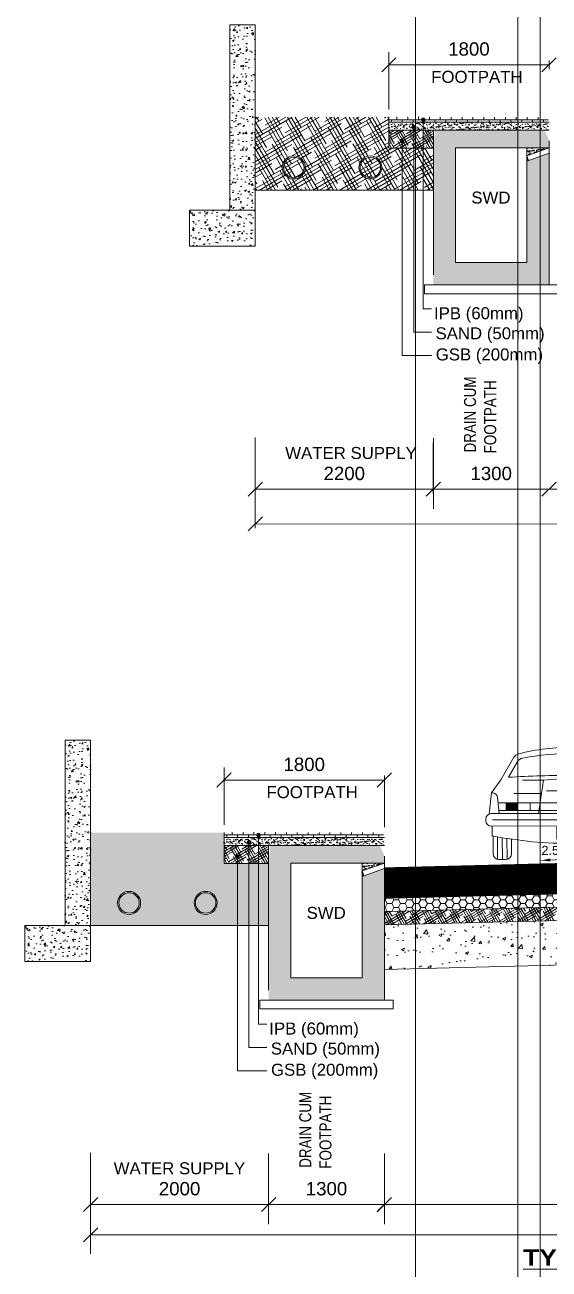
# Model space of a CAD drawing. Header units: inches. Extents: x 1863003 to 1881330, y 133141 to 515800.
# Drawn here: x 1864855 to 1870742, y 401043 to 415032 of the extents above; entities that cross this region are included whole.
import ezdxf

# ---------------------------------------------------------------- set-up
doc = ezdxf.new("R2010")
doc.units = ezdxf.units.IN
doc.header["$MEASUREMENT"] = 0
doc.layers.get('0').update_dxf_attribs({"color": 4, "linetype": 'ELEC_LINE', "lineweight": 13})
doc.layers.get('Defpoints').update_dxf_attribs({"lineweight": 13})
for name, color, linetype, lineweight in [('DIM', 7, 'Continuous', 13), ('DIMEN', 7, 'Continuous', 13), ('HATCH', 252, 'Continuous', 13)]:
    doc.layers.add(name, color=color, linetype=linetype, lineweight=lineweight)
doc.styles.add('AB', font='ariblk.ttf')
doc.styles.add('ARIAL', font='arial.ttf')
doc.styles.get("Standard").update_dxf_attribs({"font": 'romans.shx'})
doc.linetypes.add('ELEC_LINE', pattern='A,12.7,-5.08,["EL",Standard,S=2.54,R=0,X=-2.54,Y=-1.27],-5.08', length=22.86)
doc.dimstyles.get("Standard").update_dxf_attribs({"dimtxt": 180, "dimasz": 160, "dimexe": 50, "dimexo": 50, "dimgap": 100, "dimtad": 1, "dimdec": 0, "dimzin": 0, "dimdsep": 46, "dimtxsty": 'ARIAL', "dimcen": 0.09, "dimclrd": 256, "dimclre": 256, "dimclrt": 256, "dimadec": 0, "dimazin": 0, "dimtm": 1e-09, "dimtfac": 1, "dimtdec": 0, "dimtofl": 0, "dimtmove": 0, "dimatfit": 3, "dimfxl": 0, "dimtolj": 1, "dimtzin": 0, "dimlwd": 9, "dimlwe": -1, "dimarcsym": 0})

# ---------------------------------------------------------------- blocks, each defined once
blk = doc.blocks.new('_Oblique')
at = {"color": 0, "linetype": 'ByBlock', "lineweight": -2}
blk.add_line((-0.5, -0.5), (0.5, 0.5), dxfattribs=at)
blk = doc.blocks.new('*D63')
at = {"layer": 'Defpoints', "color": 0, "ltscale": 0.02}
for p in [(1870742, 409812), (1870742, 409812), (1875742, 409812)]:
    blk.add_point(p, dxfattribs=at)
at = {"layer": 'DIMEN', "lineweight": 9, "ltscale": 0.02}
blk.add_line((1875742, 409812), (1870742, 409812), dxfattribs=at)
at = {"layer": 'DIMEN', "lineweight": 9, "ltscale": 0.02, "xscale": 160, "yscale": 160, "zscale": 160, "rotation": 180}
blk.add_blockref('_Oblique', (1870742, 409812), dxfattribs=at)
at = {"layer": 'DIMEN', "lineweight": 9, "ltscale": 0.02, "xscale": 160, "yscale": 160, "zscale": 160}
blk.add_blockref('_Oblique', (1875742, 409812), dxfattribs=at)
at = {"layer": 'DIMEN', "ltscale": 0.02, "insert": (1873242, 409988), "char_height": 150, "attachment_point": 5, "style": 'ARIAL'}
blk.add_mtext('\\A1;5500', dxfattribs=at)
blk = doc.blocks.new('*D64')
at = {"layer": 'Defpoints', "color": 0, "ltscale": 0.02}
for p in [(1869442, 409812), (1870742, 409812), (1870742, 409812)]:
    blk.add_point(p, dxfattribs=at)
at = {"layer": 'DIMEN', "lineweight": 9, "ltscale": 0.02}
blk.add_line((1869442, 409812), (1870742, 409812), dxfattribs=at)
at = {"layer": 'DIMEN', "lineweight": 9, "ltscale": 0.02, "xscale": 160, "yscale": 160, "zscale": 160, "rotation": 180}
blk.add_blockref('_Oblique', (1869442, 409812), dxfattribs=at)
at = {"layer": 'DIMEN', "lineweight": 9, "ltscale": 0.02, "xscale": 160, "yscale": 160, "zscale": 160}
blk.add_blockref('_Oblique', (1870742, 409812), dxfattribs=at)
at = {"layer": 'DIMEN', "ltscale": 0.02, "insert": (1870092, 409988), "char_height": 150, "attachment_point": 5, "style": 'ARIAL'}
blk.add_mtext('\\A1;1300', dxfattribs=at)
blk = doc.blocks.new('*D65')
at = {"layer": 'Defpoints', "color": 0, "ltscale": 0.02}
for p in [(1867442, 410384), (1869442, 410384), (1869442, 409812)]:
    blk.add_point(p, dxfattribs=at)
at = {"layer": 'DIMEN', "ltscale": 0.02}
for p, q in [((1867442, 410334), (1867442, 409762)), ((1869442, 410334), (1869442, 409762))]:
    blk.add_line(p, q, dxfattribs=at)
at = {"layer": 'DIMEN', "lineweight": 9, "ltscale": 0.02}
blk.add_line((1867442, 409812), (1869442, 409812), dxfattribs=at)
at = {"layer": 'DIMEN', "lineweight": 9, "ltscale": 0.02, "xscale": 160, "yscale": 160, "zscale": 160, "rotation": 180}
blk.add_blockref('_Oblique', (1867442, 409812), dxfattribs=at)
at = {"layer": 'DIMEN', "lineweight": 9, "ltscale": 0.02, "xscale": 160, "yscale": 160, "zscale": 160}
blk.add_blockref('_Oblique', (1869442, 409812), dxfattribs=at)
at = {"layer": 'DIMEN', "ltscale": 0.02, "insert": (1868442, 409988), "char_height": 150, "attachment_point": 5, "style": 'ARIAL'}
blk.add_mtext('\\A1;2200', dxfattribs=at)
blk = doc.blocks.new('*D66')
at = {"layer": 'Defpoints', "color": 0, "ltscale": 0.02}
for p in [(1867442, 409647), (1878742, 409639), (1878742, 409415)]:
    blk.add_point(p, dxfattribs=at)
at = {"layer": 'DIMEN', "ltscale": 0.02}
for p, q in [((1867442, 409597), (1867442, 409372)), ((1878742, 409589), (1878742, 409365))]:
    blk.add_line(p, q, dxfattribs=at)
at = {"layer": 'DIMEN', "lineweight": 9, "ltscale": 0.02}
blk.add_line((1867442, 409422), (1878742, 409415), dxfattribs=at)
at = {"layer": 'DIMEN', "lineweight": 9, "ltscale": 0.02, "xscale": 160, "yscale": 160, "zscale": 160}
for p, rotation in [((1867442, 409422), 179.9617032386878), ((1878742, 409415), 359.9617032386878)]:
    blk.add_blockref('_Oblique', p, dxfattribs=dict(at, rotation=rotation))
at = {"layer": 'DIMEN', "ltscale": 0.02, "insert": (1873092, 409596), "char_height": 150, "attachment_point": 5, "rotation": 359.9617, "style": 'ARIAL'}
blk.add_mtext('\\A1;12000 ROW', dxfattribs=at)
blk = doc.blocks.new('ca')
at = {"color": 8}
for p, q in [((-28.87, 25.62), (-23.64, 34.63)), ((-25.85, 26.63), (-22.36, 32.7)), ((25.85, 26.63), (22.36, 32.7)), ((28.87, 25.62), (23.64, 34.63)), ((-32.64, 20.39), (-28.87, 25.62)), ((-11.87, 25.46), (-20.19, 25.46)), ((-11.87, 25.46), (-13.81, 12.06)), ((0, 26.33), (-11.87, 25.46)), ((0, 26.33), (11.87, 25.46)), ((0, 21.14), (0, 26.33)), ((11.87, 25.46), (13.81, 12.06)), ((11.87, 25.46), (20.19, 25.46)), ((32.64, 20.39), (28.87, 25.62)), ((-33.58, 11.92), (-32.64, 20.39)), ((-32.64, 20.39), (-32.28, 20.39)), ((-12.64, 20.11), (-23.75, 20.11)), ((0, 21.14), (-10.62, 21.14)), ((0, 21.14), (10.62, 21.14)), ((12.64, 20.11), (23.75, 20.11)), ((32.64, 20.39), (32.28, 20.39)), ((33.58, 11.92), (32.64, 20.39)), ((-30.3, 18.62), (-29.57, 12.06)), ((-30.05, 16.33), (0, 16.33)), ((-26.76, 13.26), (-26.76, 16.33)), ((-22.56, 13.26), (-22.56, 16.33)), ((-17.19, 13.26), (-17.19, 16.33)), ((0, 19.41), (0, 12.06)), ((30.05, 16.33), (0, 16.33)), ((17.19, 13.26), (17.19, 16.33)), ((22.56, 13.26), (22.56, 16.33)), ((26.76, 13.26), (26.76, 16.33)), ((30.3, 18.62), (29.57, 12.06)), ((-32.79, 12.06), (0, 12.06)), ((-29.71, 13.26), (0, 13.26)), ((29.71, 13.26), (0, 13.26)), ((32.79, 12.06), (0, 12.06)), ((-34.95, 9.21), (-34.95, 9.91)), ((-32.79, 7.05), (0, 7.05)), ((-32.41, 7.05), (-32.41, 3.13)), ((-32.26, 9.56), (0, 9.56)), ((-6.6, 1.76), (-6.6, 6.69)), ((-6.6, 6.69), (0, 6.69)), ((32.26, 9.56), (0, 9.56)), ((32.79, 7.05), (0, 7.05)), ((6.6, 6.69), (0, 6.69)), ((6.6, 1.76), (6.6, 6.69)), ((32.41, 7.05), (32.41, 3.13)), ((34.95, 9.21), (34.95, 9.91)), ((-32.09, -3.91), (-32.09, 3.06)), ((-30.28, -6.26), (-30.28, 2.73)), ((-28.4, -6.35), (-28.4, 2.4)), ((-26.52, -6.26), (-26.52, 2.09)), ((-24.71, 1.81), (-24.71, -3.91)), ((0, 1.76), (-6.6, 1.76)), ((0, 1.76), (6.6, 1.76)), ((24.71, 1.81), (24.71, -3.91)), ((26.52, -6.26), (26.52, 2.09)), ((28.4, -6.35), (28.4, 2.4)), ((30.28, -6.26), (30.28, 2.73)), ((32.09, -3.91), (32.09, 3.06)), ((-27.15, -6.35), (-29.66, -6.35)), ((27.15, -6.35), (29.66, -6.35))]:
    blk.add_line(p, q, dxfattribs=at)
for centre, radius, start, end in [((-21.11, 33.15), 2.93, 104.0557, 149.858), ((0, -51.16), 89.85, 90, 104.0557), ((0, -77.34), 113.45, 90, 100.1965), ((0, -51.16), 89.85, 75.9443, 90), ((0, -77.34), 113.45, 79.8035, 90), ((21.11, 33.15), 2.93, 30.142, 75.9443), ((-19.5, 31.06), 3.3, 100.1965, 150.1888), ((19.5, 31.06), 3.3, 29.8112, 79.8035), ((0, -444.78), 472.11, 90, 93.1382), ((0, -444.78), 472.11, 86.8618, 90), ((-32.28, 18.4), 1.99, 6.3627, 90), ((32.28, 18.4), 1.99, 90, 173.6373), ((-32.79, 9.91), 2.16, 90, 180), ((32.79, 9.91), 2.16, 0, 90), ((-32.79, 9.21), 2.16, 180, 270), ((32.79, 9.21), 2.16, 270, 0), ((0, 169.59), 169.59, 258.9833, 270), ((0, 169.59), 169.59, 270, 281.0167), ((-29.66, -3.91), 2.44, 180, 270), ((-27.15, -3.91), 2.44, 270, 0), ((27.15, -3.91), 2.44, 180, 270), ((29.66, -3.91), 2.44, 270, 0)]:
    blk.add_arc(centre, radius, start, end, dxfattribs=at)
for points in [[(-22.56, 13.26), (-22.56, 16.33), (-26.76, 13.26), (-26.76, 16.33)], [(22.56, 13.26), (22.56, 16.33), (26.76, 13.26), (26.76, 16.33)]]:
    blk.add_solid(points, dxfattribs=at)
blk = doc.blocks.new('*D70')
at = {"layer": 'Defpoints', "color": 0, "ltscale": 0.02}
for p in [(1868892, 401768), (1868892, 401768), (1875892, 401768)]:
    blk.add_point(p, dxfattribs=at)
at = {"layer": 'DIMEN', "lineweight": 9, "ltscale": 0.02}
blk.add_line((1875892, 401768), (1868892, 401768), dxfattribs=at)
at = {"layer": 'DIMEN', "lineweight": 9, "ltscale": 0.02, "xscale": 160, "yscale": 160, "zscale": 160, "rotation": 180}
blk.add_blockref('_Oblique', (1868892, 401768), dxfattribs=at)
at = {"layer": 'DIMEN', "lineweight": 9, "ltscale": 0.02, "xscale": 160, "yscale": 160, "zscale": 160}
blk.add_blockref('_Oblique', (1875892, 401768), dxfattribs=at)
at = {"layer": 'DIMEN', "ltscale": 0.02, "insert": (1872392, 401944), "char_height": 150, "attachment_point": 5, "style": 'ARIAL'}
blk.add_mtext('\\A1;7000', dxfattribs=at)
blk = doc.blocks.new('*D71')
at = {"layer": 'Defpoints', "color": 0, "ltscale": 0.02}
for p in [(1865592, 401769), (1879592, 401768), (1879592, 401427)]:
    blk.add_point(p, dxfattribs=at)
at = {"layer": 'DIMEN', "ltscale": 0.02}
for p, q in [((1865592, 401719), (1865592, 401378)), ((1879592, 401718), (1879592, 401377))]:
    blk.add_line(p, q, dxfattribs=at)
at = {"layer": 'DIMEN', "lineweight": 9, "ltscale": 0.02}
blk.add_line((1865592, 401428), (1879592, 401427), dxfattribs=at)
at = {"layer": 'DIMEN', "lineweight": 9, "ltscale": 0.02, "xscale": 160, "yscale": 160, "zscale": 160}
for p, rotation in [((1865592, 401428), 179.9944418493979), ((1879592, 401427), 359.9944418493979)]:
    blk.add_blockref('_Oblique', p, dxfattribs=dict(at, rotation=rotation))
at = {"layer": 'DIMEN', "ltscale": 0.02, "insert": (1872392, 401605), "char_height": 150, "attachment_point": 5, "rotation": 359.9944, "style": 'ARIAL'}
blk.add_mtext('\\A1;14000 ROW', dxfattribs=at)
blk = doc.blocks.new('*D77')
at = {"layer": 'Defpoints', "color": 0, "ltscale": 0.02}
for p in [(1867592, 401769), (1868892, 401769), (1868892, 401769)]:
    blk.add_point(p, dxfattribs=at)
at = {"layer": 'DIMEN', "lineweight": 9, "ltscale": 0.02}
blk.add_line((1867592, 401769), (1868892, 401769), dxfattribs=at)
at = {"layer": 'DIMEN', "lineweight": 9, "ltscale": 0.02, "xscale": 160, "yscale": 160, "zscale": 160, "rotation": 180}
blk.add_blockref('_Oblique', (1867592, 401769), dxfattribs=at)
at = {"layer": 'DIMEN', "lineweight": 9, "ltscale": 0.02, "xscale": 160, "yscale": 160, "zscale": 160}
blk.add_blockref('_Oblique', (1868892, 401769), dxfattribs=at)
at = {"layer": 'DIMEN', "ltscale": 0.02, "insert": (1868242, 401946), "char_height": 150, "attachment_point": 5, "style": 'ARIAL'}
blk.add_mtext('\\A1;1300', dxfattribs=at)
blk = doc.blocks.new('*D78')
at = {"layer": 'Defpoints', "color": 0, "ltscale": 0.02}
for p in [(1865592, 402341), (1867592, 402341), (1867592, 401769)]:
    blk.add_point(p, dxfattribs=at)
at = {"layer": 'DIMEN', "ltscale": 0.02}
for p, q in [((1865592, 402291), (1865592, 401719)), ((1867592, 402291), (1867592, 401719))]:
    blk.add_line(p, q, dxfattribs=at)
at = {"layer": 'DIMEN', "lineweight": 9, "ltscale": 0.02}
blk.add_line((1865592, 401769), (1867592, 401769), dxfattribs=at)
at = {"layer": 'DIMEN', "lineweight": 9, "ltscale": 0.02, "xscale": 160, "yscale": 160, "zscale": 160, "rotation": 180}
blk.add_blockref('_Oblique', (1865592, 401769), dxfattribs=at)
at = {"layer": 'DIMEN', "lineweight": 9, "ltscale": 0.02, "xscale": 160, "yscale": 160, "zscale": 160}
blk.add_blockref('_Oblique', (1867592, 401769), dxfattribs=at)
at = {"layer": 'DIMEN', "ltscale": 0.02, "insert": (1866592, 401946), "char_height": 150, "attachment_point": 5, "style": 'ARIAL'}
blk.add_mtext('\\A1;2000', dxfattribs=at)
blk = doc.blocks.new('*D341')
at = {"layer": 'Defpoints', "color": 0, "ltscale": 0.02}
for p in [(1870742, 414583), (1868942, 414483), (1870742, 414483)]:
    blk.add_point(p, dxfattribs=at)
at = {"layer": 'DIMEN', "ltscale": 0.02}
for p, q in [((1868942, 414533), (1868942, 414633)), ((1870742, 414533), (1870742, 414633))]:
    blk.add_line(p, q, dxfattribs=at)
at = {"layer": 'DIMEN', "lineweight": 9, "ltscale": 0.02}
blk.add_line((1868942, 414583), (1870742, 414583), dxfattribs=at)
at = {"layer": 'DIMEN', "lineweight": 9, "ltscale": 0.02, "xscale": 160, "yscale": 160, "zscale": 160, "rotation": 180}
blk.add_blockref('_Oblique', (1868942, 414583), dxfattribs=at)
at = {"layer": 'DIMEN', "lineweight": 9, "ltscale": 0.02, "xscale": 160, "yscale": 160, "zscale": 160}
blk.add_blockref('_Oblique', (1870742, 414583), dxfattribs=at)
at = {"layer": 'DIMEN', "ltscale": 0.02, "insert": (1869842, 414760), "char_height": 150, "attachment_point": 5, "style": 'ARIAL'}
blk.add_mtext('\\A1;1800', dxfattribs=at)
blk = doc.blocks.new('*D342')
at = {"layer": 'Defpoints', "color": 0, "ltscale": 0.02}
for p in [(1868892, 406541), (1867092, 406440), (1868892, 406440)]:
    blk.add_point(p, dxfattribs=at)
at = {"layer": 'DIMEN', "ltscale": 0.02}
for p, q in [((1867092, 406490), (1867092, 406591)), ((1868892, 406490), (1868892, 406591))]:
    blk.add_line(p, q, dxfattribs=at)
at = {"layer": 'DIMEN', "lineweight": 9, "ltscale": 0.02}
blk.add_line((1867092, 406541), (1868892, 406541), dxfattribs=at)
at = {"layer": 'DIMEN', "lineweight": 9, "ltscale": 0.02, "xscale": 160, "yscale": 160, "zscale": 160, "rotation": 180}
blk.add_blockref('_Oblique', (1867092, 406541), dxfattribs=at)
at = {"layer": 'DIMEN', "lineweight": 9, "ltscale": 0.02, "xscale": 160, "yscale": 160, "zscale": 160}
blk.add_blockref('_Oblique', (1868892, 406541), dxfattribs=at)
at = {"layer": 'DIMEN', "ltscale": 0.02, "insert": (1867992, 406717), "char_height": 150, "attachment_point": 5, "style": 'ARIAL'}
blk.add_mtext('\\A1;1800', dxfattribs=at)

msp = doc.modelspace()

# ---------------------------------------------------------------- hatches: boundary and pattern name
at = {"layer": 'DIM', "linetype": 'Continuous'}
h = msp.add_hatch(dxfattribs=at)
h.set_pattern_fill('AR-CONC')
h.set_pattern_definition([(50, (4250, -98582.07), (182.184669, -15.939086), [19.05, -209.55]), (355, (4250, -98582.07), (-35.243421, 191.056845), [15.24, -167.640584]), (100.451445, (4265.18, -98583.4), (146.941247, 175.117752), [16.190009, -178.090245]), (46.1842, (4250, -98531.27), (271.07904, -42.042328), [28.575, -314.325]), (96.635558, (4272.6, -98534.78), (237.404134, 247.426125), [24.285023, -267.13561]), (351.184151, (4250, -98531.27), (237.404134, 247.426125), [22.859967, -251.45973]), (21, (4275.4, -98543.97), (151.614391, -102.265198), [19.05, -209.55]), (326, (4275.4, -98543.97), (61.802028, 184.187966), [15.24, -167.64]), (71.451445, (4288.03, -98552.5), (213.41642, 81.922769), [16.190009, -178.089938]), (37.5, (4250, -98582.075), (3.0886033, 84.5550389), [0, -165.608, 0, -170.18, 0, -168.275]), (7.5, (4250, -98582.075), (66.8196625, 100.180575), [0, -97.028, 0, -161.798, 0, -64.135]), (327.5, (4193.36, -98582.075), (135.5905952, -5.728744), [0, -63.5, 0, -198.12, 0, -262.89]), (317.5, (4167.96, -98582.07), (148.1291814, 25.426491), [0, -82.55, 0, -131.572, 0, -186.69])])
h.paths.add_polyline_path([(1867442.3, 412948.1), (1866704.8, 412948.1), (1866704.8, 412545.7), (1867442.3, 412545.7)])
h.paths.add_polyline_path([(1867442.3, 415032.1), (1867157.8, 415032.1), (1867157.8, 412948.1), (1867442.3, 412948.1)])
at = {"layer": 'DIM', "linetype": 'Continuous', "ltscale": 0.02}
h = msp.add_hatch(dxfattribs=at)
h.set_pattern_fill('HOUND', color=31, scale=600, angle=30, style=0)
h.paths.add_polyline_path([(1868942.3, 413994.1), (1867442.3, 413994.1), (1867442.3, 413174.8), (1869442.3, 413174.8), (1869442.3, 413645.8), (1868942.3, 413645.8)])
h.paths.add_polyline_path([(1868003.9, 413429.2, -1), (1867745.5, 413429.2, -1)], flags=16)
h.paths.add_polyline_path([(1867989.9, 413429.2, -1), (1867759.5, 413429.2, -1)], flags=0)
h.paths.add_polyline_path([(1868864.2, 413429.2, -1), (1868605.7, 413429.2, -1)], flags=16)
h.paths.add_polyline_path([(1868850.2, 413429.2, -1), (1868619.7, 413429.2, -1)], flags=0)
h.paths.add_polyline_path([(1878742.3, 413990.1), (1877542.3, 413991.7), (1877542.3, 413645.8), (1877042.3, 413645.8), (1877042.3, 413192.7), (1878742.3, 413192.7)])
h.paths.add_polyline_path([(1877666.1, 413447.1, -1), (1877924.5, 413447.1, -1)], flags=16)
h.paths.add_polyline_path([(1877680.1, 413447.1, -1), (1877910.5, 413447.1, -1)], flags=0)
h.paths.add_polyline_path([(1878118.4, 413447.1, -1), (1878376.8, 413447.1, -1)], flags=16)
h.paths.add_polyline_path([(1878132.4, 413447.1, -1), (1878362.8, 413447.1, -1)], flags=0)
h.paths.add_polyline_path([(1878461.9, 413447.1, -1), (1878720.3, 413447.1, -1)], flags=16)
h.paths.add_polyline_path([(1878475.9, 413447.1, -1), (1878706.3, 413447.1, -1)], flags=0)
at = {"layer": 'DIM', "linetype": 'Continuous'}
h = msp.add_hatch(dxfattribs=at)
h.set_pattern_fill('AR-BRSTD', scale=0.6)
h.set_pattern_definition([(0, (1950, -98324.464), (0, 40.64508), []), (90, (1950, -98324.464), (-60.96, 40.64508), [40.64508, -40.64508])])
h.paths.add_polyline_path([(1868942.3, 413997.2), (1868942.3, 413937.2), (1870742.3, 413937.2), (1870722.3, 413994.1)])
h = msp.add_hatch(dxfattribs=at)
h.set_pattern_fill('AR-SAND')
h.set_pattern_definition([(37.5, (1950, -98324.464), (-1.6000313, 48.9413237), [0, -38.608, 0, -43.18, 0, -41.275]), (7.5, (1950, -98324.464), (44.9523283, 71.68251), [0, -20.828, 0, -34.798, 0, -13.335]), (327.5, (1918.76, -98324.464), (79.099237, 0.1437185), [0, -12.7, 0, -45.72, 0, -59.69]), (317.5, (1918.76, -98324.464), (76.3556452, 22.2929323), [0, -6.35, 0, -29.972, 0, -34.29])])
h.paths.add_polyline_path([(1868942.3, 413937.2), (1868942.3, 413847.2), (1870742.3, 413847.2), (1870742.3, 413937.2)])
at = {"layer": 'DIM', "linetype": 'Continuous', "ltscale": 0.02}
h = msp.add_hatch(dxfattribs=at)
h.set_pattern_fill('HOUND', color=130, scale=400, angle=30, style=0)
h.set_pattern_definition([(30, (1950, -98324.464), (74.10254038, 71.6506351), [400, -200]), (120, (1950, -98324.464), (28.3493649, -99.10254038), [400, -200])])
h.paths.add_polyline_path([(1868942.3, 413847.2), (1868942.3, 413647.2), (1869442.3, 413647.2), (1869442.3, 413847.2)])
at = {"layer": 'DIM', "linetype": 'Continuous'}
h = msp.add_hatch(dxfattribs=at)
h.set_pattern_fill('AR-CONC', scale=10)
h.set_pattern_definition([(50, (0, -22416.34), (71.7260183, -6.2752135), [7.5, -82.5]), (355, (0, -22416.34), (-13.8751334, 75.2192134), [6, -66]), (100.4514445, (5.98, -22416.864), (57.8508847, 68.943999), [6.3740192, -70.1142112]), (46.1842, (0, -22396.34), (106.724133, -16.551928), [11.25, -123.75]), (96.6356355, (8.89, -22397.72), (93.4661946, 97.41186), [9.561034, -105.171376]), (351.184164, (0, -22396.34), (93.4661945, 97.41186), [9, -99]), (21, (10, -22401.34), (59.6907052, -40.261889), [7.5, -82.5]), (326, (10, -22401.34), (24.3315332, 72.5150045), [6, -66]), (71.4514447, (14.974, -22404.696), (84.0222377, 32.2531153), [6.374019, -70.1142112]), (37.5, (0, -22416.34), (1.21598553, 33.2893854), [0, -65.2, 0, -67, 0, -66.25]), (7.5, (0, -22416.34), (26.30695374, 39.4411712), [0, -38.2, 0, -63.7, 0, -25.25]), (327.5, (-22.3, -22416.34), (53.3822436, -2.25548717), [0, -25, 0, -78, 0, -103.5]), (317.5, (-32.3, -22416.34), (58.3186169, 10.0104982), [0, -32.5, 0, -51.8, 0, -73.5])])
edge = h.paths.add_edge_path()
edge.add_arc((1869275, 413803), 182.8, 336.30019, 373.97988)
edge.add_line((1869452.3, 413847.2), (1870692.3, 413847.2))
edge.add_arc((1864762.5, 411256.8), 6470.9, 22.46612, 23.5977, ccw=False)
edge.add_line((1870742.3, 413729.6), (1870742.3, 413649.6))
edge.add_line((1870742.3, 413649.6), (1869692.3, 413649.6))
edge.add_line((1869692.3, 413649.6), (1869692.3, 412360))
edge.add_line((1869692.3, 412360), (1870492.3, 412360))
edge.add_line((1870492.3, 412360), (1870492.3, 413501.3))
edge.add_line((1870492.3, 413501.3), (1870742.3, 413589.6))
edge.add_line((1870742.3, 413589.6), (1870742.3, 412110))
edge.add_line((1870742.3, 412110), (1869442.3, 412110))
edge.add_line((1869442.3, 412110), (1869442.3, 413729.6))
h = msp.add_hatch(dxfattribs=at)
h.set_pattern_fill('AR-CONC', scale=10)
h.set_pattern_definition([(50, (-150, -85086.07), (71.7260183, -6.2752135), [7.5, -82.5]), (355, (-150, -85086.07), (-13.8751334, 75.2192134), [6, -66]), (100.4514445, (-144.02, -85086.59), (57.8508847, 68.943999), [6.3740192, -70.1142112]), (46.1842, (-150, -85066.07), (106.724133, -16.551928), [11.25, -123.75]), (96.6356355, (-141.11, -85067.45), (93.4661946, 97.41186), [9.561034, -105.171376]), (351.184164, (-150, -85066.07), (93.4661945, 97.41186), [9, -99]), (21, (-140, -85071.07), (59.6907052, -40.261889), [7.5, -82.5]), (326, (-140, -85071.07), (24.3315332, 72.5150045), [6, -66]), (71.4514447, (-135.026, -85074.42), (84.0222377, 32.2531153), [6.374019, -70.1142112]), (37.5, (-150, -85086.068), (1.21598553, 33.2893854), [0, -65.2, 0, -67, 0, -66.25]), (7.5, (-150, -85086.068), (26.30695374, 39.4411712), [0, -38.2, 0, -63.7, 0, -25.25]), (327.5, (-172.3, -85086.068), (53.3822436, -2.25548717), [0, -25, 0, -78, 0, -103.5]), (317.5, (-182.3, -85086.07), (58.3186169, 10.0104982), [0, -32.5, 0, -51.8, 0, -73.5])])
h.paths.add_polyline_path([(1870742.3, 413649.6), (1870492.3, 413561.4), (1870492.3, 413649.6)])
h = msp.add_hatch(dxfattribs=at)
h.set_pattern_fill('AR-CONC')
h.set_pattern_definition([(50, (2400, -106624.47), (182.184669, -15.939086), [19.05, -209.55]), (355, (2400, -106624.47), (-35.243421, 191.056845), [15.24, -167.640584]), (100.451445, (2415.18, -106625.8), (146.941247, 175.117752), [16.190009, -178.090245]), (46.1842, (2400, -106573.67), (271.07904, -42.042328), [28.575, -314.325]), (96.635558, (2422.6, -106577.17), (237.404134, 247.426125), [24.285023, -267.13561]), (351.184151, (2400, -106573.67), (237.404134, 247.426125), [22.859967, -251.45973]), (21, (2425.4, -106586.37), (151.614391, -102.265198), [19.05, -209.55]), (326, (2425.4, -106586.37), (61.802028, 184.187966), [15.24, -167.64]), (71.451445, (2438.03, -106594.89), (213.41642, 81.922769), [16.190009, -178.089938]), (37.5, (2400, -106624.47), (3.0886033, 84.5550389), [0, -165.608, 0, -170.18, 0, -168.275]), (7.5, (2400, -106624.47), (66.8196625, 100.180575), [0, -97.028, 0, -161.798, 0, -64.135]), (327.5, (2343.36, -106624.47), (135.5905952, -5.728744), [0, -63.5, 0, -198.12, 0, -262.89]), (317.5, (2317.96, -106624.47), (148.1291814, 25.426491), [0, -82.55, 0, -131.572, 0, -186.69])])
h.paths.add_polyline_path([(1865592.3, 404905.7), (1864854.8, 404905.7), (1864854.8, 404503.3), (1865592.3, 404503.3)])
h.paths.add_polyline_path([(1865592.3, 406989.7), (1865307.8, 406989.7), (1865307.8, 404905.7), (1865592.3, 404905.7)])
at = {"layer": 'DIM', "linetype": 'Continuous', "ltscale": 0.02}
h = msp.add_hatch(dxfattribs=at)
h.set_pattern_fill('HOUND', color=31, scale=600, angle=30, style=0)
h.set_pattern_definition([(30, (0, 1081.51), (111.1538106, 107.47595264), [600, -300]), (120, (0, 1081.51), (42.52404736, -148.6538106), [600, -300])])
h.paths.add_polyline_path([(1867592.3, 405603.4), (1867092.3, 405603.4), (1867092.3, 405951.7), (1865592.3, 405951.7), (1865592.3, 404905.7), (1867592.3, 404905.7)])
h.paths.add_polyline_path([(1866153.9, 405160.1, -1), (1865895.5, 405160.1, -1)], flags=16)
h.paths.add_polyline_path([(1866139.9, 405160.1, -1), (1865909.5, 405160.1, -1)], flags=0)
h.paths.add_polyline_path([(1867014.2, 405160.1, -1), (1866755.7, 405160.1, -1)], flags=16)
h.paths.add_polyline_path([(1867000.2, 405160.1, -1), (1866769.7, 405160.1, -1)], flags=0)
h.paths.add_polyline_path([(1879592.3, 405947.7), (1875912.3, 405951.7, 0.4142136), (1875892.3, 405931.7), (1875892.3, 405894.8), (1877692.3, 405894.8), (1877692.3, 405603.4), (1877192.3, 405603.4), (1877192.3, 404911.9), (1879592.3, 404911.9)])
h.paths.add_polyline_path([(1878731.2, 405166.3, -1), (1878472.7, 405166.3, -1)], flags=16)
h.paths.add_polyline_path([(1878717.2, 405166.3, -1), (1878486.7, 405166.3, -1)], flags=0)
h.paths.add_polyline_path([(1879070, 405166.3, -1), (1878811.6, 405166.3, -1)], flags=16)
h.paths.add_polyline_path([(1879056, 405166.3, -1), (1878825.6, 405166.3, -1)], flags=0)
h.paths.add_polyline_path([(1878223.7, 405166.3, -1), (1877965.2, 405166.3, -1)], flags=16)
h.paths.add_polyline_path([(1878209.7, 405166.3, -1), (1877979.2, 405166.3, -1)], flags=0)
h.paths.add_polyline_path([(1879458.7, 405166.3, -1), (1879200.2, 405166.3, -1)], flags=16)
h.paths.add_polyline_path([(1879444.7, 405166.3, -1), (1879214.2, 405166.3, -1)], flags=0)
at = {"layer": 'DIM', "linetype": 'Continuous'}
h = msp.add_hatch(dxfattribs=at)
h.set_pattern_fill('AR-BRSTD', scale=0.6)
h.set_pattern_definition([(0, (100, -106366.86), (0, 40.64508), []), (90, (100, -106366.86), (-60.96, 40.64508), [40.64508, -40.64508])])
h.paths.add_polyline_path([(1867092.3, 405954.8), (1867092.3, 405894.8), (1868892.3, 405894.8), (1868872.3, 405951.7)])
h = msp.add_hatch(dxfattribs=at)
h.set_pattern_fill('AR-SAND')
h.set_pattern_definition([(37.5, (100, -106366.86), (-1.6000313, 48.9413237), [0, -38.608, 0, -43.18, 0, -41.275]), (7.5, (100, -106366.86), (44.9523283, 71.68251), [0, -20.828, 0, -34.798, 0, -13.335]), (327.5, (68.76, -106366.86), (79.099237, 0.1437185), [0, -12.7, 0, -45.72, 0, -59.69]), (317.5, (68.76, -106366.86), (76.3556452, 22.2929323), [0, -6.35, 0, -29.972, 0, -34.29])])
h.paths.add_polyline_path([(1867092.3, 405894.8), (1867092.3, 405804.8), (1868892.3, 405804.8), (1868892.3, 405894.8)])
at = {"layer": 'DIM', "linetype": 'Continuous', "ltscale": 0.02}
h = msp.add_hatch(dxfattribs=at)
h.set_pattern_fill('HOUND', color=130, scale=400, angle=30, style=0)
h.set_pattern_definition([(30, (100, -106366.858), (74.10254038, 71.6506351), [400, -200]), (120, (100, -106366.858), (28.3493649, -99.10254038), [400, -200])])
h.paths.add_polyline_path([(1867092.3, 405804.8), (1867092.3, 405604.8), (1867592.3, 405604.8), (1867592.3, 405804.8)])
at = {"layer": 'DIM', "linetype": 'Continuous'}
h = msp.add_hatch(dxfattribs=at)
h.set_pattern_fill('AR-CONC', scale=10)
h.set_pattern_definition([(50, (-1850, -30458.735), (71.7260183, -6.2752135), [7.5, -82.5]), (355, (-1850, -30458.735), (-13.8751334, 75.2192134), [6, -66]), (100.4514445, (-1844.02, -30459.26), (57.8508847, 68.943999), [6.3740192, -70.1142112]), (46.1842, (-1850, -30438.735), (106.724133, -16.551928), [11.25, -123.75]), (96.6356355, (-1841.11, -30440.11), (93.4661946, 97.41186), [9.561034, -105.171376]), (351.184164, (-1850, -30438.73), (93.4661945, 97.41186), [9, -99]), (21, (-1840, -30443.735), (59.6907052, -40.261889), [7.5, -82.5]), (326, (-1840, -30443.735), (24.3315332, 72.5150045), [6, -66]), (71.4514447, (-1835.026, -30447.09), (84.0222377, 32.2531153), [6.374019, -70.1142112]), (37.5, (-1850, -30458.735), (1.21598553, 33.2893854), [0, -65.2, 0, -67, 0, -66.25]), (7.5, (-1850, -30458.735), (26.30695374, 39.4411712), [0, -38.2, 0, -63.7, 0, -25.25]), (327.5, (-1872.3, -30458.735), (53.3822436, -2.25548717), [0, -25, 0, -78, 0, -103.5]), (317.5, (-1882.3, -30458.735), (58.3186169, 10.0104982), [0, -32.5, 0, -51.8, 0, -73.5])])
edge = h.paths.add_edge_path()
edge.add_arc((1867425, 405760.6), 182.8, 336.30019, 373.97988)
edge.add_line((1867602.3, 405804.8), (1868842.3, 405804.8))
edge.add_arc((1862912.5, 403214.4), 6470.9, 22.46612, 23.5977, ccw=False)
edge.add_line((1868892.3, 405687.2), (1868892.3, 405607.2))
edge.add_line((1868892.3, 405607.2), (1867842.3, 405607.2))
edge.add_line((1867842.3, 405607.2), (1867842.3, 404317.6))
edge.add_line((1867842.3, 404317.6), (1868642.3, 404317.6))
edge.add_line((1868642.3, 404317.6), (1868642.3, 405458.9))
edge.add_line((1868642.3, 405458.9), (1868892.3, 405547.2))
edge.add_line((1868892.3, 405547.2), (1868892.3, 404067.6))
edge.add_line((1868892.3, 404067.6), (1867592.3, 404067.6))
edge.add_line((1867592.3, 404067.6), (1867592.3, 405687.2))
h = msp.add_hatch(dxfattribs=at)
h.set_pattern_fill('AR-CONC', scale=10)
h.set_pattern_definition([(50, (-2000, -93128.46), (71.7260183, -6.2752135), [7.5, -82.5]), (355, (-2000, -93128.46), (-13.8751334, 75.2192134), [6, -66]), (100.4514445, (-1994.02, -93128.985), (57.8508847, 68.943999), [6.3740192, -70.1142112]), (46.1842, (-2000, -93108.46), (106.724133, -16.551928), [11.25, -123.75]), (96.6356355, (-1991.11, -93109.84), (93.4661946, 97.41186), [9.561034, -105.171376]), (351.184164, (-2000, -93108.46), (93.4661945, 97.41186), [9, -99]), (21, (-1990, -93113.46), (59.6907052, -40.261889), [7.5, -82.5]), (326, (-1990, -93113.46), (24.3315332, 72.5150045), [6, -66]), (71.4514447, (-1985.026, -93116.82), (84.0222377, 32.2531153), [6.374019, -70.1142112]), (37.5, (-2000, -93128.462), (1.21598553, 33.2893854), [0, -65.2, 0, -67, 0, -66.25]), (7.5, (-2000, -93128.46), (26.30695374, 39.4411712), [0, -38.2, 0, -63.7, 0, -25.25]), (327.5, (-2022.3, -93128.462), (53.3822436, -2.25548717), [0, -25, 0, -78, 0, -103.5]), (317.5, (-2032.3, -93128.46), (58.3186169, 10.0104982), [0, -32.5, 0, -51.8, 0, -73.5])])
h.paths.add_polyline_path([(1868892.3, 405607.2), (1868642.3, 405519), (1868642.3, 405607.2)])
at = {"layer": 'DIM', "linetype": 'Continuous', "ltscale": 0.02}
h = msp.add_hatch(dxfattribs=at)
h.set_pattern_fill('HONEY', color=31, scale=400, style=0)
h.set_pattern_definition([(0, (0, -106625.827), (75, 43.3012702), [50, -100]), (120, (0, -106625.827), (-75, 43.3012702), [50, -100]), (60, (0, -106625.827), (2e-14, 86.6025404), [-100, 50])])
h.paths.add_polyline_path([(1868892.3, 405213.3), (1872392.3, 405300.8), (1872392.3, 405150.8), (1868892.3, 405063.3)])
h = msp.add_hatch(dxfattribs=at)
h.set_pattern_fill('HOUND', color=130, scale=400, angle=30, style=0)
h.set_pattern_definition([(30, (0, -106625.827), (74.10254038, 71.6506351), [400, -200]), (120, (0, -106625.827), (28.3493649, -99.10254038), [400, -200])])
h.paths.add_polyline_path([(1868892.3, 405063.3), (1872392.3, 405150.8), (1872392.3, 405000.8), (1868892.3, 404913.2)])
h = msp.add_hatch(dxfattribs=at)
h.set_pattern_fill('AR-CONC', scale=50, style=0)
h.set_pattern_definition([(50, (0, -106625.83), (358.63009, -31.376067), [37.5, -412.5]), (355, (0, -106625.83), (-69.37567, 376.09607), [30, -330]), (100.451444, (29.9, -106628.44), (289.254423, 344.719995), [31.870096, -350.571056]), (46.1842, (0, -106525.83), (533.62067, -82.75964), [56.25, -618.75]), (96.635635, (44.47, -106532.7), (467.33097, 487.0593), [47.80517, -525.85688]), (351.184164, (0, -106525.8), (467.33097, 487.0593), [45, -495]), (21, (50, -106550.83), (298.453526, -201.309445), [37.5, -412.5]), (326, (50, -106550.83), (121.657666, 362.57502), [30, -330]), (71.451445, (74.87, -106567.6), (420.11119, 161.265576), [31.870095, -350.571056]), (37.5, (0, -106625.83), (6.079928, 166.446927), [0, -326, 0, -335, 0, -331.25]), (7.5, (0, -106625.83), (131.534769, 197.205856), [0, -191, 0, -318.5, 0, -126.25]), (327.5, (-111.5, -106625.83), (266.911218, -11.277436), [0, -125, 0, -390, 0, -517.5]), (317.5, (-161.5, -106625.83), (291.593085, 50.05249), [0, -162.5, 0, -259, 0, -367.5])])
h.paths.add_polyline_path([(1868892.3, 404913.2), (1872392.3, 405000.8), (1872392.3, 404500.6), (1868892.3, 404413.1)])
at = {"layer": 'HATCH', "linetype": 'Continuous', "ltscale": 0.02}
h = msp.add_hatch(dxfattribs=at)
h.set_pattern_fill('ANSI31', color=141, scale=10)
h.set_pattern_definition([(45, (0, -106625.8268), (-0.8838834765, 0.8838834765), [])])
h.paths.add_polyline_path([(1868892.3, 405545.8), (1868892.3, 405553.4), (1872392.3, 405641), (1872392.3, 405300.8), (1868892.3, 405213.3)])

# ---------------------------------------------------------------- linework, layer by layer
at = {"color": 7, "linetype": 'Continuous', "ltscale": 0.02}
for p, q in [((1870742.3, 413847.2), (1869442.3, 413847.2)), ((1870742.3, 412110), (1870742.3, 413729.6)), ((1868892.3, 405804.8), (1867592.3, 405804.8)), ((1868892.3, 404067.6), (1868892.3, 405687.2))]:
    msp.add_line(p, q, dxfattribs=at)
at = {"color": 8, "linetype": 'Continuous', "ltscale": 0.02}
for p in [(1869242.3, 502880.9), (1870392.3, 502880.9), (1870642.3, 502880.9)]:
    msp.add_xline(p, (0, 1), dxfattribs=at)
at = {"color": 7, "linetype": 'Continuous', "ltscale": 0.02}
for points in [[(1868942.3, 413645.8), (1869442.3, 413645.8)], [(1867092.3, 405603.4), (1867092.3, 405951.7)], [(1867092.3, 405603.4), (1867592.3, 405603.4)]]:
    msp.add_lwpolyline(points, dxfattribs=at)
for points in [[(1870492.3, 413561.4, 0.3078641), (1870511.2, 413508), (1870492.3, 413561.4), (1870742.3, 413649.6), (1869692.3, 413649.6), (1869692.3, 412360), (1870492.3, 412360), (1870492.3, 413649.6)], [(1868642.3, 405519, 0.3078641), (1868661.2, 405465.6), (1868642.3, 405519), (1868892.3, 405607.2), (1867842.3, 405607.2), (1867842.3, 404317.6), (1868642.3, 404317.6), (1868642.3, 405607.2)]]:
    msp.add_lwpolyline(points, format="xyb", dxfattribs=at)
for points in [[(1869342.3, 412110), (1869342.3, 412010), (1870842.3, 412010), (1870842.3, 412110)], [(1867492.3, 404067.6), (1867492.3, 403967.6), (1868992.3, 403967.6), (1868992.3, 404067.6)]]:
    msp.add_lwpolyline(points, close=True, dxfattribs=at)
at = {"color": 8, "linetype": 'Continuous', "ltscale": 0.02}
for points in [[(1867442.3, 409598.9), (1867442.3, 410391.3)], [(1869442.3, 409591.4), (1869442.3, 410383.8)], [(1865592.3, 401215.1), (1865592.3, 402348.9)], [(1867592.3, 401549), (1867592.3, 402341.4)], [(1868892.3, 401549), (1868892.3, 402341.4)], [(1868892.3, 401549), (1868892.3, 402341.4)]]:
    msp.add_lwpolyline(points, dxfattribs=at)
at = {"color": 6, "linetype": 'Continuous', "ltscale": 0.02}
for points in [[(1872392.3, 405641), (1868892.3, 405553.4)], [(1872392.3, 405300.8), (1868892.3, 405213.3)], [(1872392.3, 405150.8), (1868892.3, 405063.3)], [(1872392.3, 405000.8), (1868892.3, 404913.2)], [(1872404.8, 404500.9), (1868892.3, 404413.1), (1868892.3, 404495.8)]]:
    msp.add_lwpolyline(points, dxfattribs=at)
at = {"layer": 'DIM', "color": 7, "linetype": 'Continuous'}
for p, q in [((1869442.3, 413847.2), (1869442.3, 412222.2)), ((1867592.3, 405804.8), (1867592.3, 404179.8))]:
    msp.add_line(p, q, dxfattribs=at)
for points in [[(1867442.3, 412948.1), (1867442.3, 415032.1), (1867157.8, 415032.1), (1867157.8, 412948.1)], [(1868942.3, 413997.2), (1868942.3, 413645.8)], [(1870742.3, 413937.2), (1868942.3, 413937.2)], [(1869442.3, 413847.2), (1868942.3, 413847.2)], [(1867442.3, 413739.6), (1867442.3, 412948.1)], [(1870742.3, 413589.6), (1870492.3, 413501.3)], [(1869442.3, 413174.8), (1867442.3, 413174.8)], [(1867442.3, 412948.1), (1866704.8, 412948.1), (1866704.8, 412545.7), (1867442.3, 412545.7), (1867442.3, 412948.1)], [(1865592.3, 404905.7), (1865592.3, 406989.7), (1865307.8, 406989.7), (1865307.8, 404905.7)], [(1868892.3, 405894.8), (1867092.3, 405894.8)], [(1865592.3, 405697.2), (1865592.3, 404905.7)], [(1867592.3, 405804.8), (1867092.3, 405804.8)], [(1868892.3, 405547.2), (1868642.3, 405458.9)], [(1865592.3, 404905.7), (1864854.8, 404905.7), (1864854.8, 404503.3), (1865592.3, 404503.3), (1865592.3, 404905.7)], [(1867592.3, 404905.7), (1865592.3, 404905.7)]]:
    msp.add_lwpolyline(points, dxfattribs=at)
at = {"layer": 'DIM', "color": 8, "linetype": 'Continuous'}
for points in [[(1868942.3, 414079.1), (1868942.3, 414725.2)], [(1867092.3, 406036.7), (1867092.3, 406682.8)], [(1868892.3, 406010.7), (1868892.3, 406541.1)]]:
    msp.add_lwpolyline(points, dxfattribs=at)
at = {"layer": 'DIM', "color": 7, "linetype": 'Continuous', "const_width": 0.2}
for points in [[(1867442.3, 413994.1), (1870722.3, 413994.1, -0.4142136), (1870742.3, 413974.1), (1870742.3, 413729.6)], [(1865592.3, 405951.7), (1868872.3, 405951.7, -0.4142136), (1868892.3, 405931.7), (1868892.3, 405687.2)]]:
    msp.add_lwpolyline(points, format="xyb", dxfattribs=at)
at = {"layer": 'DIM', "color": 7, "linetype": 'Continuous'}
for centre, radius in [((1867874.7, 413429.2), 129.2), ((1867874.7, 413429.2), 115.2), ((1868734.9, 413429.2), 129.2), ((1868734.9, 413429.2), 115.2), ((1866024.7, 405160.1), 129.2), ((1866024.7, 405160.1), 115.2), ((1866884.9, 405160.1), 129.2), ((1866884.9, 405160.1), 115.2)]:
    msp.add_circle(centre, radius, dxfattribs=at)

# ---------------------------------------------------------------- block references
at = {"layer": 'DIM', "color": 7, "linetype": 'Continuous', "xscale": 28.04577624273334, "yscale": 28.04577624273334, "zscale": 28.04577624273334, "rotation": 0.1542392016107282}
msp.add_blockref('ca', (1871013.3, 405828), dxfattribs=at)

# ---------------------------------------------------------------- texts
at = {"layer": 'DIMEN', "linetype": 'Continuous', "style": 'ARIAL'}
for s, height, p in [('FOOTPATH', 135, (1869417.8, 414380.4)), ('SWD', 135, (1869868.8, 413022.9)), ('IPB (60mm)', 135, (1869449.5, 411722.9)), ('SAND (50mm)', 135, (1869466.5, 411496.8)), ('GSB (200mm)', 135, (1869469, 411259.4)), ('WATER SUPPLY', 135, (1867778.6, 410151.3)), ('FOOTPATH', 135, (1867567.8, 406338)), ('2.5%%%', 101.25, (1870656.7, 405700.2)), ('SWD', 135, (1868018.8, 404980.5)), ('IPB (60mm)', 135, (1867599.5, 403680.5)), ('SAND (50mm)', 135, (1867616.5, 403454.4)), ('GSB (200mm)', 135, (1867619, 403217)), ('WATER SUPPLY', 135, (1865852.1, 402108.9))]:
    msp.add_text(s, height=height, dxfattribs=at).set_placement(p)
at = {"layer": 'DIMEN', "linetype": 'Continuous', "style": 'ARIAL', "width": 0.8}
for s, p in [('DRAIN CUM', (1869921.4, 410224.4)), ('FOOTPATH', (1870147.9, 410214.3)), ('DRAIN CUM', (1868071.4, 402182)), ('FOOTPATH', (1868297.9, 402171.9))]:
    msp.add_text(s, height=135, rotation=90, dxfattribs=at).set_placement(p)
at = {"layer": 'DIMEN', "style": 'AB'}
msp.add_text('%%UTYPICAL CROSS SECTION-13', height=185.625, dxfattribs=at).set_placement((1870450.7, 401080))

# ---------------------------------------------------------------- dimensions: what is measured, and where the dimension line sits
at = {"layer": 'DIMEN', "ltscale": 0.02}
for p1, p2, distance, picture, middle in [((1868942.3, 414482.5), (1870742.3, 414482.5), 100.6, '*D341', (1869842.3, 414759.7)), ((1869442.3, 409811.6), (1870742.3, 409811.6), 0, '*D64', (1870092.3, 409988.2)), ((1867092.3, 406440.1), (1868892.3, 406440.1), 100.6, '*D342', (1867992.3, 406717.4)), ((1865592.3, 402341.4), (1867592.3, 402341.4), -572.2, '*D78', (1866592.3, 401945.8)), ((1867592.3, 401769.2), (1868892.3, 401769.2), 0, '*D77', (1868242.3, 401945.8)), ((1875892.3, 401767.8), (1868892.3, 401767.8), 0, '*D70', (1872392.3, 401944.4))]:
    dim = msp.add_aligned_dim(p1=p1, p2=p2, distance=distance, dimstyle='Standard', override={"dimtxt": 150, "dimblk1": 'Oblique', "dimblk2": 'Oblique', "dimsah": 1}, dxfattribs=at)
    dim.commit()
    dim.dimension.update_dxf_attribs({"geometry": picture, "text_midpoint": middle})
for p1, p2, distance, text, picture, middle in [((1867442.3, 410383.8), (1869442.3, 410383.8), -572.2, '2200', '*D65', (1868442.3, 409988.2)), ((1875742.3, 409811.6), (1870742.3, 409811.6), 0, '5500', '*D63', (1873242.3, 409988.2)), ((1867442.3, 409646.8), (1878742.3, 409639.3), -224.6, '12000 ROW', '*D66', (1873092.3, 409596.1))]:
    dim = msp.add_aligned_dim(p1=p1, p2=p2, distance=distance, text=text, dimstyle='Standard', override={"dimtxt": 150, "dimblk1": 'Oblique', "dimblk2": 'Oblique', "dimsah": 1}, dxfattribs=at)
    dim.commit()
    dim.dimension.update_dxf_attribs({"geometry": picture, "text_midpoint": middle})
dim = msp.add_linear_dim(base=(1879592.3, 401426.9), p1=(1865592.3, 401769.2), p2=(1879592.3, 401767.8), angle=359.99444, text='<> ROW', dimstyle='Standard', override={"dimtxt": 150, "dimblk1": 'Oblique', "dimblk2": 'Oblique', "dimsah": 1}, dxfattribs=at)
dim.commit()
dim.dimension.update_dxf_attribs({"geometry": '*D71', "text_midpoint": (1872392.3, 401427.6), "dimtype": 161})

# ---------------------------------------------------------------- leaders
at = {"layer": 'DIMEN', "lineweight": 9, "ltscale": 0.02}
for points, override in [([(1869329.3, 413965), (1869329.3, 411839), (1869421.6, 411839)], {"dimasz": 50, "dimldrblk": 'Dot'}), ([(1869221.6, 413885), (1869221.6, 411576.5), (1869421.6, 411576.5)], {"dimasz": 50, "dimldrblk": 'Dot'}), ([(1869092.3, 413724.6), (1869092.3, 411314), (1869421.6, 411314)], {"dimasz": 50, "dimldrblk": 'Dot'}), ([(1867371.6, 405842.6), (1867371.6, 403534.1), (1867571.6, 403534.1)], {"dimasz": 50, "dimldrblk": 'Dot'}), ([(1867479.3, 405922.6), (1867479.3, 403796.6), (1867571.6, 403796.6)], {"dimasz": 50, "dimldrblk": 'Dot'}), ([(1867242.3, 405682.2), (1867242.3, 403271.6), (1867571.6, 403271.6)], {"dimasz": 50, "dimldrblk": 'Dot'}), ([(1870655.6, 405637.8), (1871151.6, 405661.9)], {"dimasz": 100})]:
    msp.add_leader(points, dimstyle='Standard', override=override, dxfattribs=at)

doc.saveas('drawing.dxf')
